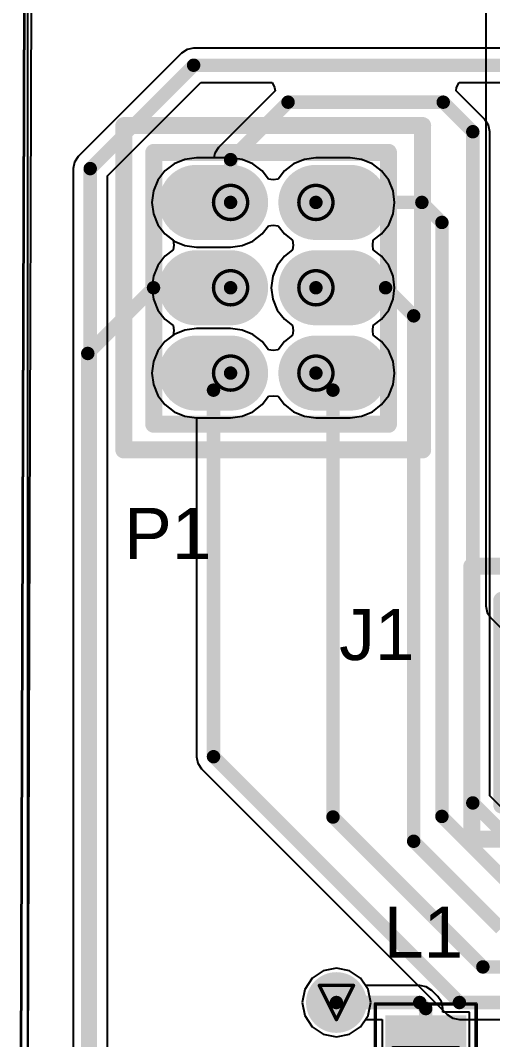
# Model space of a CAD drawing. Header units: inches. Extents: x 0 to 423, y -3 to 110.
# Drawn here: x 32 to 39.02, y 25.03 to 40.2 of the extents above; entities that cross this region are included whole.
import ezdxf

# ---------------------------------------------------------------- set-up
doc = ezdxf.new("R2010")
doc.units = ezdxf.units.IN
for name, color, linetype in [('Bottom Layer', 5, 'Continuous'), ('Bottom Overlay', 54, 'Continuous'), ('Bottom Solder', 6, 'Continuous'), ('Drill Drawing', 1, 'Continuous'), ('Mechanical 1', 6, 'Continuous'), ('Mechanical 14', 56, 'Continuous'), ('Mechanical 15', 56, 'Continuous'), ('Mid Layer', 16, 'Continuous'), ('Mid Layer 2', 76, 'Continuous'), ('Multi-Layer', 9, 'Continuous'), ('Pad Holes', 156, 'Continuous'), ('Top Layer', 1, 'Continuous'), ('Top Overlay', 2, 'Continuous'), ('Top Paste', 8, 'Continuous'), ('Top Solder', 216, 'Continuous'), ('Via Holes', 16, 'Continuous')]:
    doc.layers.add(name, color=color, linetype=linetype)
doc.styles.add('Arial', font='', dxfattribs={"height": 0.2})
doc.styles.get('Arial').set_extended_font_data('Arial')

# ---------------------------------------------------------------- blocks, each defined once
blk = doc.blocks.new('L_1608_51')
at = {"layer": 'Top Layer'}
for points in [[(-1.275, -0.5), (-1.275, 0.5), (-0.325, 0.5), (-0.325, -0.5)], [(0.325, -0.5), (0.325, 0.5), (1.275, 0.5), (1.275, -0.5)]]:
    blk.add_hatch(color=1, dxfattribs=at).paths.add_polyline_path(points)
at = {"layer": 'Top Paste'}
for points in [[(-1.275, -0.5), (-1.275, 0.5), (-0.325, 0.5), (-0.325, -0.5)], [(0.325, -0.5), (0.325, 0.5), (1.275, 0.5), (1.275, -0.5)]]:
    blk.add_hatch(color=8, dxfattribs=at).paths.add_polyline_path(points)
at = {"layer": 'Top Solder'}
for points in [[(-1.377, -0.602), (-1.377, 0.602), (-0.223, 0.602), (-0.223, -0.602)], [(0.223, -0.602), (0.223, 0.602), (1.377, 0.602), (1.377, -0.602)]]:
    blk.add_hatch(color=216, dxfattribs=at).paths.add_polyline_path(points)
at = {"layer": 'Mechanical 14', "const_width": 0.1}
for points in [[(0.875, 0.475), (-0.875, 0.475)], [(-0.875, -0.475), (-0.875, 0.475)], [(0.875, -0.475), (0.875, 0.475)], [(0.875, -0.475), (-0.875, -0.475)]]:
    blk.add_lwpolyline(points, dxfattribs=at)
at = {"layer": 'Mechanical 14', "const_width": 0.05}
for points in [[(-0.9, 0.475, 1), (-0.85, 0.475, 1)], [(-0.9, 0.475, 1), (-0.85, 0.475, 1)], [(0.85, 0.475, 1), (0.9, 0.475, 1)], [(0.85, 0.475, 1), (0.9, 0.475, 1)], [(-0.9, -0.475, 1), (-0.85, -0.475, 1)], [(-0.9, -0.475, 1), (-0.85, -0.475, 1)], [(0.85, -0.475, 1), (0.9, -0.475, 1)], [(0.85, -0.475, 1), (0.9, -0.475, 1)]]:
    blk.add_lwpolyline(points, format="xyb", close=True, dxfattribs=at)
at = {"layer": 'Mechanical 15', "const_width": 0.05}
for points in [[(1.55, 0.75), (-1.55, 0.75)], [(-1.55, -0.75), (-1.55, 0.75)], [(1.55, -0.75), (1.55, 0.75)], [(0, -0.5), (0, 0.5)], [(0.5, 0), (-0.5, 0)], [(1.55, -0.75), (-1.55, -0.75)]]:
    blk.add_lwpolyline(points, dxfattribs=at)
at = {"layer": 'Mechanical 15', "const_width": 0.025}
for points in [[(-1.562, 0.75, 1), (-1.538, 0.75, 1)], [(-1.562, 0.75, 1), (-1.538, 0.75, 1)], [(1.538, 0.75, 1), (1.562, 0.75, 1)], [(1.538, 0.75, 1), (1.562, 0.75, 1)], [(-0.012, 0.5, 1), (0.012, 0.5, 1)], [(-0.512, 0, 1), (-0.487, 0, 1)], [(0.487, 0, 1), (0.512, 0, 1)], [(-0.012, -0.5, 1), (0.012, -0.5, 1)], [(-1.562, -0.75, 1), (-1.538, -0.75, 1)], [(-1.562, -0.75, 1), (-1.538, -0.75, 1)], [(1.538, -0.75, 1), (1.562, -0.75, 1)], [(1.538, -0.75, 1), (1.562, -0.75, 1)]]:
    blk.add_lwpolyline(points, format="xyb", close=True, dxfattribs=at)
blk = doc.blocks.new('SFMC_102_X1_XX_D_B_65')
at = {"layer": 'Bottom Layer'}
h = blk.add_hatch(color=5, dxfattribs=at)
edge = h.paths.add_edge_path()
edge.add_arc((-0.635, 0.635), 0.533, 0, 360)
h = blk.add_hatch(color=5, dxfattribs=at)
edge = h.paths.add_edge_path()
edge.add_arc((0.635, 0.635), 0.533, 0, 360)
h = blk.add_hatch(color=5, dxfattribs=at)
edge = h.paths.add_edge_path()
edge.add_arc((-0.635, -0.635), 0.533, 0, 360)
h = blk.add_hatch(color=5, dxfattribs=at)
edge = h.paths.add_edge_path()
edge.add_arc((0.635, -0.635), 0.533, 0, 360)
at = {"layer": 'Bottom Solder'}
h = blk.add_hatch(color=6, dxfattribs=at)
edge = h.paths.add_edge_path()
edge.add_arc((-0.635, 0.635), 0.61, 0, 360)
h = blk.add_hatch(color=6, dxfattribs=at)
edge = h.paths.add_edge_path()
edge.add_arc((0.635, 0.635), 0.61, 0, 360)
h = blk.add_hatch(color=6, dxfattribs=at)
edge = h.paths.add_edge_path()
edge.add_arc((-0.635, -0.635), 0.61, 0, 360)
h = blk.add_hatch(color=6, dxfattribs=at)
edge = h.paths.add_edge_path()
edge.add_arc((0.635, -0.635), 0.61, 0, 360)
at = {"layer": 'Mid Layer'}
h = blk.add_hatch(color=16, dxfattribs=at)
edge = h.paths.add_edge_path()
edge.add_arc((-0.635, 0.635), 0.533, 0, 360)
h = blk.add_hatch(color=16, dxfattribs=at)
edge = h.paths.add_edge_path()
edge.add_arc((0.635, 0.635), 0.533, 0, 360)
h = blk.add_hatch(color=16, dxfattribs=at)
edge = h.paths.add_edge_path()
edge.add_arc((-0.635, -0.635), 0.533, 0, 360)
h = blk.add_hatch(color=16, dxfattribs=at)
edge = h.paths.add_edge_path()
edge.add_arc((0.635, -0.635), 0.533, 0, 360)
at = {"layer": 'Mid Layer 2'}
h = blk.add_hatch(color=76, dxfattribs=at)
edge = h.paths.add_edge_path()
edge.add_arc((-0.635, 0.635), 0.533, 0, 360)
h = blk.add_hatch(color=76, dxfattribs=at)
edge = h.paths.add_edge_path()
edge.add_arc((0.635, 0.635), 0.533, 0, 360)
h = blk.add_hatch(color=76, dxfattribs=at)
edge = h.paths.add_edge_path()
edge.add_arc((-0.635, -0.635), 0.533, 0, 360)
h = blk.add_hatch(color=76, dxfattribs=at)
edge = h.paths.add_edge_path()
edge.add_arc((0.635, -0.635), 0.533, 0, 360)
at = {"layer": 'Multi-Layer'}
h = blk.add_hatch(color=9, dxfattribs=at)
edge = h.paths.add_edge_path()
edge.add_arc((-0.635, 0.635), 0.533, 0, 360)
h = blk.add_hatch(color=9, dxfattribs=at)
edge = h.paths.add_edge_path()
edge.add_arc((0.635, 0.635), 0.533, 0, 360)
h = blk.add_hatch(color=9, dxfattribs=at)
edge = h.paths.add_edge_path()
edge.add_arc((-0.635, -0.635), 0.533, 0, 360)
h = blk.add_hatch(color=9, dxfattribs=at)
edge = h.paths.add_edge_path()
edge.add_arc((0.635, -0.635), 0.533, 0, 360)
at = {"layer": 'Pad Holes'}
h = blk.add_hatch(color=7, dxfattribs=at)
edge = h.paths.add_edge_path()
edge.add_arc((-0.635, 0.635), 0.356, 0, 360)
h = blk.add_hatch(color=7, dxfattribs=at)
edge = h.paths.add_edge_path()
edge.add_arc((0.635, 0.635), 0.356, 0, 360)
h = blk.add_hatch(color=7, dxfattribs=at)
edge = h.paths.add_edge_path()
edge.add_arc((-0.635, -0.635), 0.356, 0, 360)
h = blk.add_hatch(color=7, dxfattribs=at)
edge = h.paths.add_edge_path()
edge.add_arc((0.635, -0.635), 0.356, 0, 360)
at = {"layer": 'Top Layer'}
h = blk.add_hatch(color=1, dxfattribs=at)
edge = h.paths.add_edge_path()
edge.add_arc((-0.635, 0.635), 0.533, 0, 360)
h = blk.add_hatch(color=1, dxfattribs=at)
edge = h.paths.add_edge_path()
edge.add_arc((0.635, 0.635), 0.533, 0, 360)
h = blk.add_hatch(color=1, dxfattribs=at)
edge = h.paths.add_edge_path()
edge.add_arc((-0.635, -0.635), 0.533, 0, 360)
h = blk.add_hatch(color=1, dxfattribs=at)
edge = h.paths.add_edge_path()
edge.add_arc((0.635, -0.635), 0.533, 0, 360)
at = {"layer": 'Top Solder'}
h = blk.add_hatch(color=216, dxfattribs=at)
edge = h.paths.add_edge_path()
edge.add_arc((-0.635, 0.635), 0.61, 0, 360)
h = blk.add_hatch(color=216, dxfattribs=at)
edge = h.paths.add_edge_path()
edge.add_arc((0.635, 0.635), 0.61, 0, 360)
h = blk.add_hatch(color=216, dxfattribs=at)
edge = h.paths.add_edge_path()
edge.add_arc((-0.635, -0.635), 0.61, 0, 360)
h = blk.add_hatch(color=216, dxfattribs=at)
edge = h.paths.add_edge_path()
edge.add_arc((0.635, -0.635), 0.61, 0, 360)
at = {"layer": 'Bottom Overlay', "const_width": 0.254}
for points in [[(-1.905, 2.032), (-1.905, -2.032)], [(1.905, 2.032), (-1.905, 2.032)], [(1.905, 2.032), (1.905, -2.032)], [(1.905, -2.032), (-1.905, -2.032)]]:
    blk.add_lwpolyline(points, dxfattribs=at)
at = {"layer": 'Bottom Overlay', "const_width": 0.127}
for points in [[(-1.968, 2.032, 1), (-1.841, 2.032, 1)], [(-1.968, 2.032, 1), (-1.841, 2.032, 1)], [(1.841, 2.032, 1), (1.968, 2.032, 1)], [(1.841, 2.032, 1), (1.968, 2.032, 1)], [(-1.968, -2.032, 1), (-1.841, -2.032, 1)], [(-1.968, -2.032, 1), (-1.841, -2.032, 1)], [(1.841, -2.032, 1), (1.968, -2.032, 1)], [(1.841, -2.032, 1), (1.968, -2.032, 1)]]:
    blk.add_lwpolyline(points, format="xyb", close=True, dxfattribs=at)
at = {"layer": 'Mechanical 1', "const_width": 0.254}
for points in [[(-1.46, 1.524), (-1.46, -1.524)], [(1.46, 1.524), (-1.46, 1.524)], [(1.46, 1.524), (1.46, -1.524)], [(1.46, -1.524), (-1.46, -1.524)]]:
    blk.add_lwpolyline(points, dxfattribs=at)
at = {"layer": 'Mechanical 1', "const_width": 0.127}
for points in [[(-1.523, 1.524, 1), (-1.396, 1.524, 1)], [(-1.523, 1.524, 1), (-1.396, 1.524, 1)], [(1.396, 1.524, 1), (1.523, 1.524, 1)], [(1.396, 1.524, 1), (1.523, 1.524, 1)], [(-1.523, -1.524, 1), (-1.396, -1.524, 1)], [(-1.523, -1.524, 1), (-1.396, -1.524, 1)], [(1.396, -1.524, 1), (1.523, -1.524, 1)], [(1.396, -1.524, 1), (1.523, -1.524, 1)]]:
    blk.add_lwpolyline(points, format="xyb", close=True, dxfattribs=at)
at = {"layer": 'Mechanical 1', "style": 'Arial', "text_generation_flag": 2}
blk.add_text('J1', height=0.762, rotation=180, dxfattribs=at).set_placement((-0.7, 3.251))
blk = doc.blocks.new('3_2A_1_27_D______S______100')
at = {"layer": 'Bottom Layer'}
h = blk.add_hatch(color=5, dxfattribs=at)
edge = h.paths.add_edge_path()
edge.add_arc((-1.27, 0.635), 0.508, 180, 360)
edge.add_line((-0.762, 0.635), (-0.762, 1.143))
edge.add_arc((-1.27, 1.143), 0.508, 0, 180)
edge.add_line((-1.778, 1.143), (-1.778, 0.635))
h = blk.add_hatch(color=5, dxfattribs=at)
edge = h.paths.add_edge_path()
edge.add_arc((0, 0.635), 0.508, 180, 360)
edge.add_line((0.508, 0.635), (0.508, 1.143))
edge.add_arc((0, 1.143), 0.508, 0, 180)
edge.add_line((-0.508, 1.143), (-0.508, 0.635))
h = blk.add_hatch(color=5, dxfattribs=at)
edge = h.paths.add_edge_path()
edge.add_arc((1.27, 0.635), 0.508, 180, 360)
edge.add_line((1.778, 0.635), (1.778, 1.143))
edge.add_arc((1.27, 1.143), 0.508, 0, 180)
edge.add_line((0.762, 1.143), (0.762, 0.635))
h = blk.add_hatch(color=5, dxfattribs=at)
edge = h.paths.add_edge_path()
edge.add_arc((-1.27, -1.143), 0.508, 180, 360)
edge.add_line((-0.762, -1.143), (-0.762, -0.635))
edge.add_arc((-1.27, -0.635), 0.508, 0, 180)
edge.add_line((-1.778, -0.635), (-1.778, -1.143))
h = blk.add_hatch(color=5, dxfattribs=at)
edge = h.paths.add_edge_path()
edge.add_arc((0, -1.143), 0.508, 180, 360)
edge.add_line((0.508, -1.143), (0.508, -0.635))
edge.add_arc((0, -0.635), 0.508, 0, 180)
edge.add_line((-0.508, -0.635), (-0.508, -1.143))
h = blk.add_hatch(color=5, dxfattribs=at)
edge = h.paths.add_edge_path()
edge.add_arc((1.27, -1.143), 0.508, 180, 360)
edge.add_line((1.778, -1.143), (1.778, -0.635))
edge.add_arc((1.27, -0.635), 0.508, 0, 180)
edge.add_line((0.762, -0.635), (0.762, -1.143))
at = {"layer": 'Bottom Solder'}
h = blk.add_hatch(color=6, dxfattribs=at)
edge = h.paths.add_edge_path()
edge.add_arc((-1.27, 0.635), 0.559, 180, 360)
edge.add_line((-0.711, 0.635), (-0.711, 1.143))
edge.add_arc((-1.27, 1.143), 0.559, 0, 180)
edge.add_line((-1.829, 1.143), (-1.829, 0.635))
h = blk.add_hatch(color=6, dxfattribs=at)
edge = h.paths.add_edge_path()
edge.add_arc((0, 0.635), 0.559, 180, 360)
edge.add_line((0.559, 0.635), (0.559, 1.143))
edge.add_arc((0, 1.143), 0.559, 0, 180)
edge.add_line((-0.559, 1.143), (-0.559, 0.635))
h = blk.add_hatch(color=6, dxfattribs=at)
edge = h.paths.add_edge_path()
edge.add_arc((1.27, 0.635), 0.559, 180, 360)
edge.add_line((1.829, 0.635), (1.829, 1.143))
edge.add_arc((1.27, 1.143), 0.559, 0, 180)
edge.add_line((0.711, 1.143), (0.711, 0.635))
h = blk.add_hatch(color=6, dxfattribs=at)
edge = h.paths.add_edge_path()
edge.add_arc((-1.27, -1.143), 0.559, 180, 360)
edge.add_line((-0.711, -1.143), (-0.711, -0.635))
edge.add_arc((-1.27, -0.635), 0.559, 0, 180)
edge.add_line((-1.829, -0.635), (-1.829, -1.143))
h = blk.add_hatch(color=6, dxfattribs=at)
edge = h.paths.add_edge_path()
edge.add_arc((0, -1.143), 0.559, 180, 360)
edge.add_line((0.559, -1.143), (0.559, -0.635))
edge.add_arc((0, -0.635), 0.559, 0, 180)
edge.add_line((-0.559, -0.635), (-0.559, -1.143))
h = blk.add_hatch(color=6, dxfattribs=at)
edge = h.paths.add_edge_path()
edge.add_arc((1.27, -1.143), 0.559, 180, 360)
edge.add_line((1.829, -1.143), (1.829, -0.635))
edge.add_arc((1.27, -0.635), 0.559, 0, 180)
edge.add_line((0.711, -0.635), (0.711, -1.143))
at = {"layer": 'Mid Layer'}
h = blk.add_hatch(color=16, dxfattribs=at)
edge = h.paths.add_edge_path()
edge.add_arc((-1.27, 0.635), 0.508, 180, 360)
edge.add_line((-0.762, 0.635), (-0.762, 1.143))
edge.add_arc((-1.27, 1.143), 0.508, 0, 180)
edge.add_line((-1.778, 1.143), (-1.778, 0.635))
h = blk.add_hatch(color=16, dxfattribs=at)
edge = h.paths.add_edge_path()
edge.add_arc((0, 0.635), 0.508, 180, 360)
edge.add_line((0.508, 0.635), (0.508, 1.143))
edge.add_arc((0, 1.143), 0.508, 0, 180)
edge.add_line((-0.508, 1.143), (-0.508, 0.635))
h = blk.add_hatch(color=16, dxfattribs=at)
edge = h.paths.add_edge_path()
edge.add_arc((1.27, 0.635), 0.508, 180, 360)
edge.add_line((1.778, 0.635), (1.778, 1.143))
edge.add_arc((1.27, 1.143), 0.508, 0, 180)
edge.add_line((0.762, 1.143), (0.762, 0.635))
h = blk.add_hatch(color=16, dxfattribs=at)
edge = h.paths.add_edge_path()
edge.add_arc((-1.27, -1.143), 0.508, 180, 360)
edge.add_line((-0.762, -1.143), (-0.762, -0.635))
edge.add_arc((-1.27, -0.635), 0.508, 0, 180)
edge.add_line((-1.778, -0.635), (-1.778, -1.143))
h = blk.add_hatch(color=16, dxfattribs=at)
edge = h.paths.add_edge_path()
edge.add_arc((0, -1.143), 0.508, 180, 360)
edge.add_line((0.508, -1.143), (0.508, -0.635))
edge.add_arc((0, -0.635), 0.508, 0, 180)
edge.add_line((-0.508, -0.635), (-0.508, -1.143))
h = blk.add_hatch(color=16, dxfattribs=at)
edge = h.paths.add_edge_path()
edge.add_arc((1.27, -1.143), 0.508, 180, 360)
edge.add_line((1.778, -1.143), (1.778, -0.635))
edge.add_arc((1.27, -0.635), 0.508, 0, 180)
edge.add_line((0.762, -0.635), (0.762, -1.143))
at = {"layer": 'Mid Layer 2'}
h = blk.add_hatch(color=76, dxfattribs=at)
edge = h.paths.add_edge_path()
edge.add_arc((-1.27, 0.635), 0.508, 180, 360)
edge.add_line((-0.762, 0.635), (-0.762, 1.143))
edge.add_arc((-1.27, 1.143), 0.508, 0, 180)
edge.add_line((-1.778, 1.143), (-1.778, 0.635))
h = blk.add_hatch(color=76, dxfattribs=at)
edge = h.paths.add_edge_path()
edge.add_arc((0, 0.635), 0.508, 180, 360)
edge.add_line((0.508, 0.635), (0.508, 1.143))
edge.add_arc((0, 1.143), 0.508, 0, 180)
edge.add_line((-0.508, 1.143), (-0.508, 0.635))
h = blk.add_hatch(color=76, dxfattribs=at)
edge = h.paths.add_edge_path()
edge.add_arc((1.27, 0.635), 0.508, 180, 360)
edge.add_line((1.778, 0.635), (1.778, 1.143))
edge.add_arc((1.27, 1.143), 0.508, 0, 180)
edge.add_line((0.762, 1.143), (0.762, 0.635))
h = blk.add_hatch(color=76, dxfattribs=at)
edge = h.paths.add_edge_path()
edge.add_arc((-1.27, -1.143), 0.508, 180, 360)
edge.add_line((-0.762, -1.143), (-0.762, -0.635))
edge.add_arc((-1.27, -0.635), 0.508, 0, 180)
edge.add_line((-1.778, -0.635), (-1.778, -1.143))
h = blk.add_hatch(color=76, dxfattribs=at)
edge = h.paths.add_edge_path()
edge.add_arc((0, -1.143), 0.508, 180, 360)
edge.add_line((0.508, -1.143), (0.508, -0.635))
edge.add_arc((0, -0.635), 0.508, 0, 180)
edge.add_line((-0.508, -0.635), (-0.508, -1.143))
h = blk.add_hatch(color=76, dxfattribs=at)
edge = h.paths.add_edge_path()
edge.add_arc((1.27, -1.143), 0.508, 180, 360)
edge.add_line((1.778, -1.143), (1.778, -0.635))
edge.add_arc((1.27, -0.635), 0.508, 0, 180)
edge.add_line((0.762, -0.635), (0.762, -1.143))
at = {"layer": 'Multi-Layer'}
h = blk.add_hatch(color=9, dxfattribs=at)
edge = h.paths.add_edge_path()
edge.add_arc((-1.27, 0.635), 0.508, 180, 360)
edge.add_line((-0.762, 0.635), (-0.762, 1.143))
edge.add_arc((-1.27, 1.143), 0.508, 0, 180)
edge.add_line((-1.778, 1.143), (-1.778, 0.635))
h = blk.add_hatch(color=9, dxfattribs=at)
edge = h.paths.add_edge_path()
edge.add_arc((0, 0.635), 0.508, 180, 360)
edge.add_line((0.508, 0.635), (0.508, 1.143))
edge.add_arc((0, 1.143), 0.508, 0, 180)
edge.add_line((-0.508, 1.143), (-0.508, 0.635))
h = blk.add_hatch(color=9, dxfattribs=at)
edge = h.paths.add_edge_path()
edge.add_arc((1.27, 0.635), 0.508, 180, 360)
edge.add_line((1.778, 0.635), (1.778, 1.143))
edge.add_arc((1.27, 1.143), 0.508, 0, 180)
edge.add_line((0.762, 1.143), (0.762, 0.635))
h = blk.add_hatch(color=9, dxfattribs=at)
edge = h.paths.add_edge_path()
edge.add_arc((-1.27, -1.143), 0.508, 180, 360)
edge.add_line((-0.762, -1.143), (-0.762, -0.635))
edge.add_arc((-1.27, -0.635), 0.508, 0, 180)
edge.add_line((-1.778, -0.635), (-1.778, -1.143))
h = blk.add_hatch(color=9, dxfattribs=at)
edge = h.paths.add_edge_path()
edge.add_arc((0, -1.143), 0.508, 180, 360)
edge.add_line((0.508, -1.143), (0.508, -0.635))
edge.add_arc((0, -0.635), 0.508, 0, 180)
edge.add_line((-0.508, -0.635), (-0.508, -1.143))
h = blk.add_hatch(color=9, dxfattribs=at)
edge = h.paths.add_edge_path()
edge.add_arc((1.27, -1.143), 0.508, 180, 360)
edge.add_line((1.778, -1.143), (1.778, -0.635))
edge.add_arc((1.27, -0.635), 0.508, 0, 180)
edge.add_line((0.762, -0.635), (0.762, -1.143))
at = {"layer": 'Pad Holes'}
h = blk.add_hatch(color=7, dxfattribs=at)
edge = h.paths.add_edge_path()
edge.add_arc((-1.27, 0.635), 0.356, 0, 360)
h = blk.add_hatch(color=7, dxfattribs=at)
edge = h.paths.add_edge_path()
edge.add_arc((0, 0.635), 0.356, 0, 360)
h = blk.add_hatch(color=7, dxfattribs=at)
edge = h.paths.add_edge_path()
edge.add_arc((1.27, 0.635), 0.356, 0, 360)
h = blk.add_hatch(color=7, dxfattribs=at)
edge = h.paths.add_edge_path()
edge.add_arc((-1.27, -0.635), 0.356, 0, 360)
h = blk.add_hatch(color=7, dxfattribs=at)
edge = h.paths.add_edge_path()
edge.add_arc((0, -0.635), 0.356, 0, 360)
h = blk.add_hatch(color=7, dxfattribs=at)
edge = h.paths.add_edge_path()
edge.add_arc((1.27, -0.635), 0.356, 0, 360)
at = {"layer": 'Top Layer'}
h = blk.add_hatch(color=1, dxfattribs=at)
edge = h.paths.add_edge_path()
edge.add_arc((-1.27, 0.635), 0.508, 180, 360)
edge.add_line((-0.762, 0.635), (-0.762, 1.143))
edge.add_arc((-1.27, 1.143), 0.508, 0, 180)
edge.add_line((-1.778, 1.143), (-1.778, 0.635))
h = blk.add_hatch(color=1, dxfattribs=at)
edge = h.paths.add_edge_path()
edge.add_arc((0, 0.635), 0.508, 180, 360)
edge.add_line((0.508, 0.635), (0.508, 1.143))
edge.add_arc((0, 1.143), 0.508, 0, 180)
edge.add_line((-0.508, 1.143), (-0.508, 0.635))
h = blk.add_hatch(color=1, dxfattribs=at)
edge = h.paths.add_edge_path()
edge.add_arc((1.27, 0.635), 0.508, 180, 360)
edge.add_line((1.778, 0.635), (1.778, 1.143))
edge.add_arc((1.27, 1.143), 0.508, 0, 180)
edge.add_line((0.762, 1.143), (0.762, 0.635))
h = blk.add_hatch(color=1, dxfattribs=at)
edge = h.paths.add_edge_path()
edge.add_arc((-1.27, -1.143), 0.508, 180, 360)
edge.add_line((-0.762, -1.143), (-0.762, -0.635))
edge.add_arc((-1.27, -0.635), 0.508, 0, 180)
edge.add_line((-1.778, -0.635), (-1.778, -1.143))
h = blk.add_hatch(color=1, dxfattribs=at)
edge = h.paths.add_edge_path()
edge.add_arc((0, -1.143), 0.508, 180, 360)
edge.add_line((0.508, -1.143), (0.508, -0.635))
edge.add_arc((0, -0.635), 0.508, 0, 180)
edge.add_line((-0.508, -0.635), (-0.508, -1.143))
h = blk.add_hatch(color=1, dxfattribs=at)
edge = h.paths.add_edge_path()
edge.add_arc((1.27, -1.143), 0.508, 180, 360)
edge.add_line((1.778, -1.143), (1.778, -0.635))
edge.add_arc((1.27, -0.635), 0.508, 0, 180)
edge.add_line((0.762, -0.635), (0.762, -1.143))
at = {"layer": 'Top Solder'}
h = blk.add_hatch(color=216, dxfattribs=at)
edge = h.paths.add_edge_path()
edge.add_arc((-1.27, 0.635), 0.559, 180, 360)
edge.add_line((-0.711, 0.635), (-0.711, 1.143))
edge.add_arc((-1.27, 1.143), 0.559, 0, 180)
edge.add_line((-1.829, 1.143), (-1.829, 0.635))
h = blk.add_hatch(color=216, dxfattribs=at)
edge = h.paths.add_edge_path()
edge.add_arc((0, 0.635), 0.559, 180, 360)
edge.add_line((0.559, 0.635), (0.559, 1.143))
edge.add_arc((0, 1.143), 0.559, 0, 180)
edge.add_line((-0.559, 1.143), (-0.559, 0.635))
h = blk.add_hatch(color=216, dxfattribs=at)
edge = h.paths.add_edge_path()
edge.add_arc((1.27, 0.635), 0.559, 180, 360)
edge.add_line((1.829, 0.635), (1.829, 1.143))
edge.add_arc((1.27, 1.143), 0.559, 0, 180)
edge.add_line((0.711, 1.143), (0.711, 0.635))
h = blk.add_hatch(color=216, dxfattribs=at)
edge = h.paths.add_edge_path()
edge.add_arc((-1.27, -1.143), 0.559, 180, 360)
edge.add_line((-0.711, -1.143), (-0.711, -0.635))
edge.add_arc((-1.27, -0.635), 0.559, 0, 180)
edge.add_line((-1.829, -0.635), (-1.829, -1.143))
h = blk.add_hatch(color=216, dxfattribs=at)
edge = h.paths.add_edge_path()
edge.add_arc((0, -1.143), 0.559, 180, 360)
edge.add_line((0.559, -1.143), (0.559, -0.635))
edge.add_arc((0, -0.635), 0.559, 0, 180)
edge.add_line((-0.559, -0.635), (-0.559, -1.143))
h = blk.add_hatch(color=216, dxfattribs=at)
edge = h.paths.add_edge_path()
edge.add_arc((1.27, -1.143), 0.559, 180, 360)
edge.add_line((1.829, -1.143), (1.829, -0.635))
edge.add_arc((1.27, -0.635), 0.559, 0, 180)
edge.add_line((0.711, -0.635), (0.711, -1.143))
at = {"layer": 'Mechanical 1', "const_width": 0.254}
for points in [[(-2.032, 1.778), (2.015, 1.778)], [(-2.032, 1.778), (-2.032, -1.714)], [(2.015, 1.778), (2.015, -1.714)], [(-2.032, -1.714), (2.015, -1.714)]]:
    blk.add_lwpolyline(points, dxfattribs=at)
at = {"layer": 'Mechanical 1', "const_width": 0.127}
for points in [[(-2.095, 1.778, 1), (-1.968, 1.778, 1)], [(-2.095, 1.778, 1), (-1.968, 1.778, 1)], [(1.951, 1.778, 1), (2.078, 1.778, 1)], [(1.951, 1.778, 1), (2.078, 1.778, 1)], [(-2.095, -1.714, 1), (-1.968, -1.714, 1)], [(-2.095, -1.714, 1), (-1.968, -1.714, 1)], [(1.951, -1.714, 1), (2.078, -1.714, 1)], [(1.951, -1.714, 1), (2.078, -1.714, 1)]]:
    blk.add_lwpolyline(points, format="xyb", close=True, dxfattribs=at)
at = {"layer": 'Top Overlay', "const_width": 0.254}
for points in [[(-2.413, 2.223), (2.413, 2.223)], [(-2.413, 2.223), (-2.413, -2.223)], [(2.413, 2.223), (2.413, -2.223)], [(-2.413, -2.223), (2.413, -2.223)]]:
    blk.add_lwpolyline(points, dxfattribs=at)
at = {"layer": 'Top Overlay', "const_width": 0.127}
for points in [[(-2.477, 2.223, 1), (-2.349, 2.223, 1)], [(-2.477, 2.223, 1), (-2.349, 2.223, 1)], [(2.349, 2.223, 1), (2.477, 2.223, 1)], [(2.349, 2.223, 1), (2.477, 2.223, 1)], [(-2.477, -2.223, 1), (-2.349, -2.223, 1)], [(-2.477, -2.223, 1), (-2.349, -2.223, 1)], [(2.349, -2.223, 1), (2.477, -2.223, 1)], [(2.349, -2.223, 1), (2.477, -2.223, 1)]]:
    blk.add_lwpolyline(points, format="xyb", close=True, dxfattribs=at)

msp = doc.modelspace()

# ---------------------------------------------------------------- hatches: boundary and pattern name
at = {"layer": 'Bottom Layer'}
h = msp.add_hatch(color=5, dxfattribs=at)
edge = h.paths.add_edge_path()
edge.add_arc((36.7, 25.58), 0.35, 0, 360)
at = {"layer": 'Bottom Solder'}
h = msp.add_hatch(color=6, dxfattribs=at)
edge = h.paths.add_edge_path()
edge.add_arc((36.7, 25.58), 0.452, 0, 360)
at = {"layer": 'Mid Layer'}
h = msp.add_hatch(color=16, dxfattribs=at)
edge = h.paths.add_edge_path()
edge.add_arc((36.7, 25.58), 0.35, 0, 360)
at = {"layer": 'Mid Layer 2'}
h = msp.add_hatch(color=76, dxfattribs=at)
edge = h.paths.add_edge_path()
edge.add_arc((36.7, 25.58), 0.35, 0, 360)
at = {"layer": 'Top Layer'}
h = msp.add_hatch(color=1, dxfattribs=at)
edge = h.paths.add_edge_path()
edge.add_arc((36.7, 25.58), 0.35, 0, 360)
at = {"layer": 'Top Solder'}
h = msp.add_hatch(color=216, dxfattribs=at)
edge = h.paths.add_edge_path()
edge.add_arc((36.7, 25.58), 0.452, 0, 360)
at = {"layer": 'Via Holes'}
h = msp.add_hatch(color=7, dxfattribs=at)
edge = h.paths.add_edge_path()
edge.add_arc((36.7, 25.58), 0.25, 0, 360)

# ---------------------------------------------------------------- linework, layer by layer
at = {"layer": 'Bottom Layer'}
for p, q in [((31.997, 22.459), (32.116, 59.792)), ((34.477, 39.765), (34.395, 39.71)), ((34.575, 39.785), (34.477, 39.765)), ((43.204, 39.785), (34.575, 39.785)), ((34.395, 39.71), (32.856, 38.171)), ((33.291, 37.885), (34.681, 39.275)), ((34.681, 39.275), (35.743, 39.275)), ((35.788, 39.148), (34.945, 38.305)), ((35.743, 39.275), (35.781, 39.199)), ((35.781, 39.199), (35.788, 39.148)), ((38.482, 39.148), (38.489, 39.199)), ((38.91, 38.72), (38.482, 39.148)), ((38.489, 39.199), (38.527, 39.275)), ((38.527, 39.275), (43.31, 39.275)), ((38.965, 38.638), (38.91, 38.72)), ((38.985, 38.54), (38.965, 38.638)), ((38.985, 28.656), (38.985, 38.54)), ((34.945, 38.305), (34.89, 38.223)), ((32.801, 38.089), (32.781, 37.991)), ((32.856, 38.171), (32.801, 38.089)), ((34.445, 38.129), (34.285, 38.063)), ((34.617, 38.152), (34.445, 38.129)), ((34.875, 38.152), (34.617, 38.152)), ((34.89, 38.223), (34.875, 38.152)), ((32.781, 37.991), (32.781, 22.73)), ((34.148, 37.957), (34.042, 37.82)), ((34.285, 38.063), (34.148, 37.957)), ((33.291, 22.624), (33.291, 37.885)), ((34.042, 37.82), (33.976, 37.66)), ((33.976, 37.66), (33.953, 37.488)), ((33.953, 37.488), (33.976, 37.316)), ((33.976, 37.316), (34.042, 37.156)), ((34.042, 37.156), (34.148, 37.019)), ((34.148, 37.019), (34.285, 36.913)), ((35.457, 36.913), (35.594, 37.019)), ((35.594, 37.019), (35.689, 37.142)), ((35.689, 37.142), (35.76, 37.15)), ((35.76, 37.15), (35.831, 37.142)), ((35.831, 37.142), (35.926, 37.019)), ((35.926, 37.019), (36.049, 36.924)), ((34.285, 36.913), (34.445, 36.847)), ((35.297, 36.847), (35.457, 36.913)), ((36.049, 36.924), (36.057, 36.853)), ((34.445, 36.847), (34.617, 36.824)), ((34.617, 36.824), (35.125, 36.824)), ((35.125, 36.824), (35.297, 36.847)), ((36.049, 36.782), (35.926, 36.687)), ((36.057, 36.853), (36.049, 36.782)), ((35.926, 36.687), (35.82, 36.55)), ((35.82, 36.55), (35.754, 36.39)), ((35.754, 36.39), (35.731, 36.218)), ((35.731, 36.218), (35.754, 36.046)), ((35.754, 36.046), (35.82, 35.886)), ((35.82, 35.886), (35.926, 35.749)), ((35.926, 35.749), (36.049, 35.654)), ((36.049, 35.654), (36.057, 35.583)), ((34.285, 35.523), (34.148, 35.417)), ((34.445, 35.589), (34.285, 35.523)), ((34.617, 35.612), (34.445, 35.589)), ((35.125, 35.612), (34.617, 35.612)), ((35.297, 35.589), (35.125, 35.612)), ((35.457, 35.523), (35.297, 35.589)), ((35.594, 35.417), (35.457, 35.523)), ((36.049, 35.512), (35.926, 35.417)), ((36.057, 35.583), (36.049, 35.512)), ((34.148, 35.417), (34.042, 35.28)), ((35.689, 35.294), (35.594, 35.417)), ((35.926, 35.417), (35.831, 35.294)), ((34.042, 35.28), (33.976, 35.12)), ((35.76, 35.286), (35.689, 35.294)), ((35.831, 35.294), (35.76, 35.286)), ((33.976, 35.12), (33.953, 34.948)), ((33.953, 34.948), (33.976, 34.776)), ((33.976, 34.776), (34.042, 34.616)), ((34.042, 34.616), (34.148, 34.479)), ((34.148, 34.479), (34.285, 34.373)), ((34.285, 34.373), (34.445, 34.307)), ((34.445, 34.307), (34.616, 34.284)), ((34.616, 34.284), (34.616, 29.239)), ((34.616, 29.239), (34.636, 29.141)), ((34.636, 29.141), (34.691, 29.059)), ((34.691, 29.059), (38.35, 25.4)), ((39.636, 28.005), (38.985, 28.656)), ((36.34, 25.94), (36.229, 25.775)), ((36.505, 26.051), (36.34, 25.94)), ((36.7, 26.09), (36.505, 26.051)), ((36.895, 26.051), (36.7, 26.09)), ((37.06, 25.94), (36.895, 26.051)), ((37.171, 25.775), (37.06, 25.94)), ((36.229, 25.775), (36.19, 25.58)), ((37.21, 25.58), (37.171, 25.775)), ((36.19, 25.58), (36.229, 25.385)), ((37.171, 25.385), (37.21, 25.58)), ((36.229, 25.385), (36.34, 25.22)), ((37.06, 25.22), (37.171, 25.385)), ((38.35, 25.4), (38.432, 25.345)), ((38.432, 25.345), (38.53, 25.325)), ((36.34, 25.22), (36.505, 25.109)), ((36.895, 25.109), (37.06, 25.22)), ((38.53, 25.325), (48.96, 25.325)), ((36.505, 25.109), (36.7, 25.07)), ((36.7, 25.07), (36.895, 25.109))]:
    msp.add_line(p, q, dxfattribs=at)
at = {"layer": 'Bottom Layer', "const_width": 0.2}
for points in [[(33.036, 37.991), (34.575, 39.53)], [(34.575, 39.53), (43.31, 39.53)], [(35.125, 38.125), (35.98, 38.98)], [(35.98, 38.98), (38.29, 38.98)], [(38.29, 38.98), (38.73, 38.54)], [(38.73, 28.55), (38.73, 38.54)], [(33.036, 22.624), (33.036, 37.991)], [(35.125, 37.488), (35.125, 38.125)], [(36.395, 37.488), (37.972, 37.488)], [(37.972, 37.488), (38.27, 37.19)], [(38.27, 28.35), (38.27, 37.19)], [(36.395, 36.218), (37.432, 36.218)], [(37.432, 36.218), (37.85, 35.8)], [(37.85, 27.98), (37.85, 35.8)], [(34.871, 34.694), (35.125, 34.948)], [(36.395, 34.948), (36.649, 34.694)], [(34.871, 29.239), (34.871, 34.694)], [(36.649, 28.341), (36.649, 34.694)], [(34.871, 29.239), (38.53, 25.58)], [(38.73, 28.55), (39.53, 27.75)], [(36.649, 28.341), (38.88, 26.11)], [(38.27, 28.35), (39.43, 27.19)], [(37.85, 27.98), (39.15, 26.68)], [(38.88, 26.11), (45.099, 26.11)], [(38.53, 25.58), (48.96, 25.58)]]:
    msp.add_lwpolyline(points, dxfattribs=at)
at = {"layer": 'Bottom Layer', "const_width": 0.1}
for points in [[(34.525, 39.53, 1), (34.625, 39.53, 1)], [(34.525, 39.53, 1), (34.625, 39.53, 1)], [(35.93, 38.98, 1), (36.03, 38.98, 1)], [(35.93, 38.98, 1), (36.03, 38.98, 1)], [(38.24, 38.98, 1), (38.34, 38.98, 1)], [(38.24, 38.98, 1), (38.34, 38.98, 1)], [(38.68, 38.54, 1), (38.78, 38.54, 1)], [(38.68, 38.54, 1), (38.78, 38.54, 1)], [(32.986, 37.991, 1), (33.086, 37.991, 1)], [(32.986, 37.991, 1), (33.086, 37.991, 1)], [(35.075, 38.125, 1), (35.175, 38.125, 1)], [(35.075, 38.125, 1), (35.175, 38.125, 1)], [(35.075, 37.488, 1), (35.175, 37.488, 1)], [(36.345, 37.488, 1), (36.445, 37.488, 1)], [(37.922, 37.488, 1), (38.022, 37.488, 1)], [(37.922, 37.488, 1), (38.022, 37.488, 1)], [(38.22, 37.19, 1), (38.32, 37.19, 1)], [(38.22, 37.19, 1), (38.32, 37.19, 1)], [(36.345, 36.218, 1), (36.445, 36.218, 1)], [(37.382, 36.218, 1), (37.482, 36.218, 1)], [(37.382, 36.218, 1), (37.482, 36.218, 1)], [(37.8, 35.8, 1), (37.9, 35.8, 1)], [(37.8, 35.8, 1), (37.9, 35.8, 1)], [(35.075, 34.948, 1), (35.175, 34.948, 1)], [(36.345, 34.948, 1), (36.445, 34.948, 1)], [(34.821, 34.694, 1), (34.921, 34.694, 1)], [(34.821, 34.694, 1), (34.921, 34.694, 1)], [(36.599, 34.694, 1), (36.699, 34.694, 1)], [(36.599, 34.694, 1), (36.699, 34.694, 1)], [(34.821, 29.239, 1), (34.921, 29.239, 1)], [(34.821, 29.239, 1), (34.921, 29.239, 1)], [(38.68, 28.55, 1), (38.78, 28.55, 1)], [(38.68, 28.55, 1), (38.78, 28.55, 1)], [(36.599, 28.341, 1), (36.699, 28.341, 1)], [(36.599, 28.341, 1), (36.699, 28.341, 1)], [(38.22, 28.35, 1), (38.32, 28.35, 1)], [(38.22, 28.35, 1), (38.32, 28.35, 1)], [(37.8, 27.98, 1), (37.9, 27.98, 1)], [(37.8, 27.98, 1), (37.9, 27.98, 1)], [(38.83, 26.11, 1), (38.93, 26.11, 1)], [(38.83, 26.11, 1), (38.93, 26.11, 1)], [(38.48, 25.58, 1), (38.58, 25.58, 1)], [(38.48, 25.58, 1), (38.58, 25.58, 1)]]:
    msp.add_lwpolyline(points, format="xyb", close=True, dxfattribs=at)
at = {"layer": 'Drill Drawing'}
for points, const_width in [([(35.379, 37.488, 1), (34.871, 37.488, 1)], 0.0508), ([(36.649, 37.488, 1), (36.141, 37.488, 1)], 0.0508), ([(34.858, 37.488, 1), (34.884, 37.488, 1)], 0.0254), ([(35.366, 37.488, 1), (35.392, 37.488, 1)], 0.0254), ([(36.128, 37.488, 1), (36.154, 37.488, 1)], 0.0254), ([(36.636, 37.488, 1), (36.662, 37.488, 1)], 0.0254), ([(35.379, 36.218, 1), (34.871, 36.218, 1)], 0.0508), ([(36.649, 36.218, 1), (36.141, 36.218, 1)], 0.0508), ([(34.858, 36.218, 1), (34.884, 36.218, 1)], 0.0254), ([(35.366, 36.218, 1), (35.392, 36.218, 1)], 0.0254), ([(36.128, 36.218, 1), (36.154, 36.218, 1)], 0.0254), ([(36.636, 36.218, 1), (36.662, 36.218, 1)], 0.0254), ([(35.379, 34.948, 1), (34.871, 34.948, 1)], 0.0508), ([(36.649, 34.948, 1), (36.141, 34.948, 1)], 0.0508), ([(34.858, 34.948, 1), (34.884, 34.948, 1)], 0.0254), ([(35.366, 34.948, 1), (35.392, 34.948, 1)], 0.0254), ([(36.128, 34.948, 1), (36.154, 34.948, 1)], 0.0254), ([(36.636, 34.948, 1), (36.662, 34.948, 1)], 0.0254), ([(36.433, 25.834, 1), (36.459, 25.834, 1)], 0.0254), ([(36.433, 25.834, 1), (36.459, 25.834, 1)], 0.0254), ([(36.941, 25.834, 1), (36.967, 25.834, 1)], 0.0254), ([(36.941, 25.834, 1), (36.967, 25.834, 1)], 0.0254), ([(36.687, 25.326, 1), (36.713, 25.326, 1)], 0.0254), ([(36.687, 25.326, 1), (36.713, 25.326, 1)], 0.0254)]:
    msp.add_lwpolyline(points, format="xyb", close=True, dxfattribs=dict(at, const_width=const_width))
at = {"layer": 'Drill Drawing', "const_width": 0.0508}
for points in [[(36.446, 25.834), (36.954, 25.834)], [(36.446, 25.834), (36.7, 25.326)], [(36.7, 25.326), (36.954, 25.834)]]:
    msp.add_lwpolyline(points, dxfattribs=at)
at = {"layer": 'Mid Layer'}
for p, q in [((32.037, 0.89), (32.226, 60.02)), ((34.445, 38.129), (34.285, 38.063)), ((34.617, 38.152), (34.445, 38.129)), ((35.125, 38.152), (34.617, 38.152)), ((35.297, 38.129), (35.125, 38.152)), ((35.457, 38.063), (35.297, 38.129)), ((36.223, 38.129), (36.063, 38.063)), ((36.395, 38.152), (36.223, 38.129)), ((36.903, 38.152), (36.395, 38.152)), ((37.075, 38.129), (36.903, 38.152)), ((37.235, 38.063), (37.075, 38.129)), ((34.148, 37.957), (34.042, 37.82)), ((34.285, 38.063), (34.148, 37.957)), ((35.594, 37.957), (35.457, 38.063)), ((35.689, 37.834), (35.594, 37.957)), ((35.926, 37.957), (35.831, 37.834)), ((36.063, 38.063), (35.926, 37.957)), ((37.372, 37.957), (37.235, 38.063)), ((37.478, 37.82), (37.372, 37.957)), ((34.042, 37.82), (33.976, 37.66)), ((35.76, 37.826), (35.689, 37.834)), ((35.831, 37.834), (35.76, 37.826)), ((37.544, 37.66), (37.478, 37.82)), ((33.976, 37.66), (33.953, 37.488)), ((37.567, 37.488), (37.544, 37.66)), ((33.953, 37.488), (33.976, 37.316)), ((37.544, 37.316), (37.567, 37.488)), ((33.976, 37.316), (34.042, 37.156)), ((37.478, 37.156), (37.544, 37.316)), ((34.042, 37.156), (34.148, 37.019)), ((34.148, 37.019), (34.285, 36.913)), ((35.457, 36.913), (35.594, 37.019)), ((35.594, 37.019), (35.689, 37.142)), ((35.689, 37.142), (35.76, 37.15)), ((35.76, 37.15), (35.831, 37.142)), ((35.831, 37.142), (35.926, 37.019)), ((35.926, 37.019), (36.049, 36.924)), ((37.249, 36.924), (37.372, 37.019)), ((37.372, 37.019), (37.478, 37.156)), ((34.285, 36.913), (34.445, 36.847)), ((35.297, 36.847), (35.457, 36.913)), ((36.049, 36.924), (36.057, 36.853)), ((37.241, 36.853), (37.249, 36.924)), ((34.445, 36.847), (34.617, 36.824)), ((34.617, 36.824), (35.125, 36.824)), ((35.125, 36.824), (35.297, 36.847)), ((36.049, 36.782), (35.926, 36.687)), ((36.057, 36.853), (36.049, 36.782)), ((37.249, 36.782), (37.241, 36.853)), ((37.372, 36.687), (37.249, 36.782)), ((35.926, 36.687), (35.82, 36.55)), ((37.478, 36.55), (37.372, 36.687)), ((35.82, 36.55), (35.754, 36.39)), ((37.544, 36.39), (37.478, 36.55)), ((35.754, 36.39), (35.731, 36.218)), ((37.567, 36.218), (37.544, 36.39)), ((35.731, 36.218), (35.754, 36.046)), ((37.544, 36.046), (37.567, 36.218)), ((35.754, 36.046), (35.82, 35.886)), ((37.478, 35.886), (37.544, 36.046)), ((35.82, 35.886), (35.926, 35.749)), ((37.372, 35.749), (37.478, 35.886)), ((35.926, 35.749), (36.049, 35.654)), ((36.049, 35.654), (36.057, 35.583)), ((37.241, 35.583), (37.249, 35.654)), ((37.249, 35.654), (37.372, 35.749)), ((34.285, 35.523), (34.148, 35.417)), ((34.445, 35.589), (34.285, 35.523)), ((34.617, 35.612), (34.445, 35.589)), ((35.125, 35.612), (34.617, 35.612)), ((35.297, 35.589), (35.125, 35.612)), ((35.457, 35.523), (35.297, 35.589)), ((35.594, 35.417), (35.457, 35.523)), ((36.049, 35.512), (35.926, 35.417)), ((36.057, 35.583), (36.049, 35.512)), ((37.249, 35.512), (37.241, 35.583)), ((37.372, 35.417), (37.249, 35.512)), ((34.148, 35.417), (34.042, 35.28)), ((35.689, 35.294), (35.594, 35.417)), ((35.926, 35.417), (35.831, 35.294)), ((37.478, 35.28), (37.372, 35.417)), ((34.042, 35.28), (33.976, 35.12)), ((35.76, 35.286), (35.689, 35.294)), ((35.831, 35.294), (35.76, 35.286)), ((37.544, 35.12), (37.478, 35.28)), ((33.976, 35.12), (33.953, 34.948)), ((37.567, 34.948), (37.544, 35.12)), ((33.953, 34.948), (33.976, 34.776)), ((37.544, 34.776), (37.567, 34.948)), ((33.976, 34.776), (34.042, 34.616)), ((37.478, 34.616), (37.544, 34.776)), ((34.042, 34.616), (34.148, 34.479)), ((35.594, 34.479), (35.689, 34.602)), ((35.689, 34.602), (35.76, 34.61)), ((35.76, 34.61), (35.831, 34.602)), ((35.831, 34.602), (35.926, 34.479)), ((37.372, 34.479), (37.478, 34.616)), ((34.148, 34.479), (34.285, 34.373)), ((35.457, 34.373), (35.594, 34.479)), ((35.926, 34.479), (36.063, 34.373)), ((37.235, 34.373), (37.372, 34.479)), ((34.285, 34.373), (34.445, 34.307)), ((34.445, 34.307), (34.617, 34.284)), ((34.617, 34.284), (35.125, 34.284)), ((35.125, 34.284), (35.297, 34.307)), ((35.297, 34.307), (35.457, 34.373)), ((36.063, 34.373), (36.223, 34.307)), ((36.223, 34.307), (36.395, 34.284)), ((36.395, 34.284), (36.903, 34.284)), ((36.903, 34.284), (37.075, 34.307)), ((37.075, 34.307), (37.235, 34.373)), ((36.34, 25.94), (36.229, 25.775)), ((36.505, 26.051), (36.34, 25.94)), ((36.7, 26.09), (36.505, 26.051)), ((36.895, 26.051), (36.7, 26.09)), ((37.06, 25.94), (36.895, 26.051)), ((37.171, 25.775), (37.06, 25.94)), ((36.229, 25.775), (36.19, 25.58)), ((37.21, 25.58), (37.171, 25.775)), ((36.19, 25.58), (36.229, 25.385)), ((37.171, 25.385), (37.21, 25.58)), ((36.229, 25.385), (36.34, 25.22)), ((37.06, 25.22), (37.171, 25.385)), ((36.34, 25.22), (36.505, 25.109)), ((36.895, 25.109), (37.06, 25.22)), ((36.505, 25.109), (36.7, 25.07)), ((36.7, 25.07), (36.895, 25.109))]:
    msp.add_line(p, q, dxfattribs=at)
at = {"layer": 'Mid Layer 2'}
for p, q in [((32.109, 23.032), (32.109, 60.54)), ((34.445, 38.129), (34.285, 38.063)), ((34.617, 38.152), (34.445, 38.129)), ((35.125, 38.152), (34.617, 38.152)), ((35.297, 38.129), (35.125, 38.152)), ((35.457, 38.063), (35.297, 38.129)), ((36.223, 38.129), (36.063, 38.063)), ((36.395, 38.152), (36.223, 38.129)), ((36.903, 38.152), (36.395, 38.152)), ((37.075, 38.129), (36.903, 38.152)), ((37.235, 38.063), (37.075, 38.129)), ((34.148, 37.957), (34.042, 37.82)), ((34.285, 38.063), (34.148, 37.957)), ((35.594, 37.957), (35.457, 38.063)), ((35.689, 37.834), (35.594, 37.957)), ((35.926, 37.957), (35.831, 37.834)), ((36.063, 38.063), (35.926, 37.957)), ((37.372, 37.957), (37.235, 38.063)), ((37.478, 37.82), (37.372, 37.957)), ((34.042, 37.82), (33.976, 37.66)), ((35.76, 37.826), (35.689, 37.834)), ((35.831, 37.834), (35.76, 37.826)), ((37.544, 37.66), (37.478, 37.82)), ((33.976, 37.66), (33.953, 37.488)), ((37.567, 37.488), (37.544, 37.66)), ((33.953, 37.488), (33.976, 37.316)), ((37.544, 37.316), (37.567, 37.488)), ((33.976, 37.316), (34.042, 37.156)), ((37.478, 37.156), (37.544, 37.316)), ((34.042, 37.156), (34.148, 37.019)), ((34.148, 37.019), (34.271, 36.924)), ((37.249, 36.924), (37.372, 37.019)), ((37.372, 37.019), (37.478, 37.156)), ((34.271, 36.924), (34.279, 36.853)), ((37.241, 36.853), (37.249, 36.924)), ((34.271, 36.782), (34.148, 36.687)), ((34.279, 36.853), (34.271, 36.782)), ((37.249, 36.782), (37.241, 36.853)), ((37.372, 36.687), (37.249, 36.782)), ((34.148, 36.687), (34.042, 36.55)), ((37.478, 36.55), (37.372, 36.687)), ((34.042, 36.55), (33.976, 36.39)), ((37.544, 36.39), (37.478, 36.55)), ((33.976, 36.39), (33.953, 36.218)), ((37.567, 36.218), (37.544, 36.39)), ((33.953, 36.218), (33.976, 36.046)), ((37.544, 36.046), (37.567, 36.218)), ((33.976, 36.046), (34.042, 35.886)), ((37.478, 35.886), (37.544, 36.046)), ((34.042, 35.886), (34.148, 35.749)), ((37.372, 35.749), (37.478, 35.886)), ((34.148, 35.749), (34.271, 35.654)), ((34.271, 35.654), (34.279, 35.583)), ((37.241, 35.583), (37.249, 35.654)), ((37.249, 35.654), (37.372, 35.749)), ((34.271, 35.512), (34.148, 35.417)), ((34.279, 35.583), (34.271, 35.512)), ((37.249, 35.512), (37.241, 35.583)), ((37.372, 35.417), (37.249, 35.512)), ((34.148, 35.417), (34.042, 35.28)), ((37.478, 35.28), (37.372, 35.417)), ((34.042, 35.28), (33.976, 35.12)), ((37.544, 35.12), (37.478, 35.28)), ((33.976, 35.12), (33.953, 34.948)), ((37.567, 34.948), (37.544, 35.12)), ((33.953, 34.948), (33.976, 34.776)), ((37.544, 34.776), (37.567, 34.948)), ((33.976, 34.776), (34.042, 34.616)), ((37.478, 34.616), (37.544, 34.776)), ((34.042, 34.616), (34.148, 34.479)), ((35.594, 34.479), (35.689, 34.602)), ((35.689, 34.602), (35.76, 34.61)), ((35.76, 34.61), (35.831, 34.602)), ((35.831, 34.602), (35.926, 34.479)), ((37.372, 34.479), (37.478, 34.616)), ((34.148, 34.479), (34.285, 34.373)), ((35.457, 34.373), (35.594, 34.479)), ((35.926, 34.479), (36.063, 34.373)), ((37.235, 34.373), (37.372, 34.479)), ((34.285, 34.373), (34.445, 34.307)), ((34.445, 34.307), (34.617, 34.284)), ((34.617, 34.284), (35.125, 34.284)), ((35.125, 34.284), (35.297, 34.307)), ((35.297, 34.307), (35.457, 34.373)), ((36.063, 34.373), (36.223, 34.307)), ((36.223, 34.307), (36.395, 34.284)), ((36.395, 34.284), (36.903, 34.284)), ((36.903, 34.284), (37.075, 34.307)), ((37.075, 34.307), (37.235, 34.373))]:
    msp.add_line(p, q, dxfattribs=at)
at = {"layer": 'Top Layer'}
for p, q in [((32.001, 21.156), (32.125, 59.776)), ((38.925, 42.269), (38.925, 31.483)), ((34.445, 38.129), (34.285, 38.063)), ((34.617, 38.152), (34.445, 38.129)), ((35.125, 38.152), (34.617, 38.152)), ((35.297, 38.129), (35.125, 38.152)), ((35.457, 38.063), (35.297, 38.129)), ((36.223, 38.129), (36.063, 38.063)), ((36.395, 38.152), (36.223, 38.129)), ((36.903, 38.152), (36.395, 38.152)), ((37.075, 38.129), (36.903, 38.152)), ((37.235, 38.063), (37.075, 38.129)), ((34.148, 37.957), (34.042, 37.82)), ((34.285, 38.063), (34.148, 37.957)), ((35.594, 37.957), (35.457, 38.063)), ((35.689, 37.834), (35.594, 37.957)), ((35.926, 37.957), (35.831, 37.834)), ((36.063, 38.063), (35.926, 37.957)), ((37.372, 37.957), (37.235, 38.063)), ((37.478, 37.82), (37.372, 37.957)), ((34.042, 37.82), (33.976, 37.66)), ((35.76, 37.826), (35.689, 37.834)), ((35.831, 37.834), (35.76, 37.826)), ((37.544, 37.66), (37.478, 37.82)), ((33.976, 37.66), (33.953, 37.488)), ((37.567, 37.488), (37.544, 37.66)), ((33.953, 37.488), (33.976, 37.316)), ((37.544, 37.316), (37.567, 37.488)), ((33.976, 37.316), (34.042, 37.156)), ((37.478, 37.156), (37.544, 37.316)), ((34.042, 37.156), (34.148, 37.019)), ((34.148, 37.019), (34.285, 36.913)), ((35.457, 36.913), (35.594, 37.019)), ((35.594, 37.019), (35.689, 37.142)), ((35.689, 37.142), (35.76, 37.15)), ((35.76, 37.15), (35.831, 37.142)), ((35.831, 37.142), (35.926, 37.019)), ((35.926, 37.019), (36.049, 36.924)), ((37.249, 36.924), (37.372, 37.019)), ((37.372, 37.019), (37.478, 37.156)), ((34.285, 36.913), (34.445, 36.847)), ((35.297, 36.847), (35.457, 36.913)), ((36.049, 36.924), (36.057, 36.853)), ((37.241, 36.853), (37.249, 36.924)), ((34.445, 36.847), (34.617, 36.824)), ((34.617, 36.824), (35.125, 36.824)), ((35.125, 36.824), (35.297, 36.847)), ((36.049, 36.782), (35.926, 36.687)), ((36.057, 36.853), (36.049, 36.782)), ((37.249, 36.782), (37.241, 36.853)), ((37.372, 36.687), (37.249, 36.782)), ((35.926, 36.687), (35.82, 36.55)), ((37.478, 36.55), (37.372, 36.687)), ((35.82, 36.55), (35.754, 36.39)), ((37.544, 36.39), (37.478, 36.55)), ((35.754, 36.39), (35.731, 36.218)), ((37.567, 36.218), (37.544, 36.39)), ((35.731, 36.218), (35.754, 36.046)), ((37.544, 36.046), (37.567, 36.218)), ((35.754, 36.046), (35.82, 35.886)), ((37.478, 35.886), (37.544, 36.046)), ((35.82, 35.886), (35.926, 35.749)), ((37.372, 35.749), (37.478, 35.886)), ((35.926, 35.749), (36.049, 35.654)), ((36.049, 35.654), (36.057, 35.583)), ((37.241, 35.583), (37.249, 35.654)), ((37.249, 35.654), (37.372, 35.749)), ((34.285, 35.523), (34.148, 35.417)), ((34.445, 35.589), (34.285, 35.523)), ((34.617, 35.612), (34.445, 35.589)), ((35.125, 35.612), (34.617, 35.612)), ((35.297, 35.589), (35.125, 35.612)), ((35.457, 35.523), (35.297, 35.589)), ((35.594, 35.417), (35.457, 35.523)), ((36.049, 35.512), (35.926, 35.417)), ((36.057, 35.583), (36.049, 35.512)), ((37.249, 35.512), (37.241, 35.583)), ((37.372, 35.417), (37.249, 35.512)), ((34.148, 35.417), (34.042, 35.28)), ((35.689, 35.294), (35.594, 35.417)), ((35.926, 35.417), (35.831, 35.294)), ((37.478, 35.28), (37.372, 35.417)), ((34.042, 35.28), (33.976, 35.12)), ((35.76, 35.286), (35.689, 35.294)), ((35.831, 35.294), (35.76, 35.286)), ((37.544, 35.12), (37.478, 35.28)), ((33.976, 35.12), (33.953, 34.948)), ((37.567, 34.948), (37.544, 35.12)), ((33.953, 34.948), (33.976, 34.776)), ((37.544, 34.776), (37.567, 34.948)), ((33.976, 34.776), (34.042, 34.616)), ((37.478, 34.616), (37.544, 34.776)), ((34.042, 34.616), (34.148, 34.479)), ((35.594, 34.479), (35.689, 34.602)), ((35.689, 34.602), (35.76, 34.61)), ((35.76, 34.61), (35.831, 34.602)), ((35.831, 34.602), (35.926, 34.479)), ((37.372, 34.479), (37.478, 34.616)), ((34.148, 34.479), (34.285, 34.373)), ((35.457, 34.373), (35.594, 34.479)), ((35.926, 34.479), (36.063, 34.373)), ((37.235, 34.373), (37.372, 34.479)), ((34.285, 34.373), (34.445, 34.307)), ((34.445, 34.307), (34.617, 34.284)), ((34.617, 34.284), (35.125, 34.284)), ((35.125, 34.284), (35.297, 34.307)), ((35.297, 34.307), (35.457, 34.373)), ((36.063, 34.373), (36.223, 34.307)), ((36.223, 34.307), (36.395, 34.284)), ((36.395, 34.284), (36.903, 34.284)), ((36.903, 34.284), (37.075, 34.307)), ((37.075, 34.307), (37.235, 34.373)), ((38.925, 31.483), (38.945, 31.385)), ((38.945, 31.385), (39, 31.303)), ((39, 31.303), (39.357, 30.945)), ((36.34, 25.94), (36.229, 25.775)), ((36.505, 26.051), (36.34, 25.94)), ((36.7, 26.09), (36.505, 26.051)), ((36.895, 26.051), (36.7, 26.09)), ((37.06, 25.94), (36.895, 26.051)), ((37.131, 25.835), (37.06, 25.94)), ((37.94, 25.835), (37.131, 25.835)), ((38.038, 25.815), (37.94, 25.835)), ((38.12, 25.76), (38.038, 25.815)), ((36.229, 25.775), (36.19, 25.58)), ((38.21, 25.67), (38.12, 25.76)), ((38.265, 25.588), (38.21, 25.67)), ((36.19, 25.58), (36.229, 25.385)), ((38.285, 25.49), (38.265, 25.588)), ((38.285, 25.435), (38.285, 25.49)), ((36.229, 25.385), (36.34, 25.22)), ((38.68, 25.435), (38.285, 25.435)), ((38.68, 24.185), (38.68, 25.435)), ((36.34, 25.22), (36.505, 25.109)), ((36.895, 25.109), (37.06, 25.22)), ((37.06, 25.22), (37.131, 25.325)), ((37.131, 25.325), (37.38, 25.325)), ((37.38, 25.325), (37.38, 24.185)), ((36.505, 25.109), (36.7, 25.07)), ((36.7, 25.07), (36.895, 25.109))]:
    msp.add_line(p, q, dxfattribs=at)
at = {"layer": 'Top Layer', "const_width": 0.2}
for points in [[(33, 35.24), (33.978, 36.218)], [(33.978, 36.218), (35.125, 36.218)], [(33, 22.59), (33, 35.24)], [(36.7, 25.58), (37.94, 25.58)], [(37.94, 25.58), (38.03, 25.49)], [(38.03, 24.81), (38.03, 25.49)]]:
    msp.add_lwpolyline(points, dxfattribs=at)
at = {"layer": 'Top Layer', "const_width": 0.1}
for points in [[(33.928, 36.218, 1), (34.028, 36.218, 1)], [(33.928, 36.218, 1), (34.028, 36.218, 1)], [(35.075, 36.218, 1), (35.175, 36.218, 1)], [(32.95, 35.24, 1), (33.05, 35.24, 1)], [(32.95, 35.24, 1), (33.05, 35.24, 1)], [(36.65, 25.58, 1), (36.75, 25.58, 1)], [(37.89, 25.58, 1), (37.99, 25.58, 1)], [(37.89, 25.58, 1), (37.99, 25.58, 1)], [(37.98, 25.49, 1), (38.08, 25.49, 1)], [(37.98, 25.49, 1), (38.08, 25.49, 1)]]:
    msp.add_lwpolyline(points, format="xyb", close=True, dxfattribs=at)

# ---------------------------------------------------------------- block references
for name, p, rotation in [('3_2A_1_27_D______S______100', (35.76, 36.218), 90), ('SFMC_102_X1_XX_D_B_65', (40.621, 30.042), 180), ('L_1608_51', (38.03, 24.01), 270)]:
    msp.add_blockref(name, p, dxfattribs=dict(rotation=rotation))

# ---------------------------------------------------------------- texts
at = {"layer": 'Top Overlay', "style": 'Arial'}
for s, p in [('P1', (33.54, 32.18)), ('J1', (36.74, 30.677)), ('L1', (37.405, 26.246))]:
    msp.add_text(s, height=0.762, dxfattribs=at).set_placement(p)

doc.saveas('drawing.dxf')
